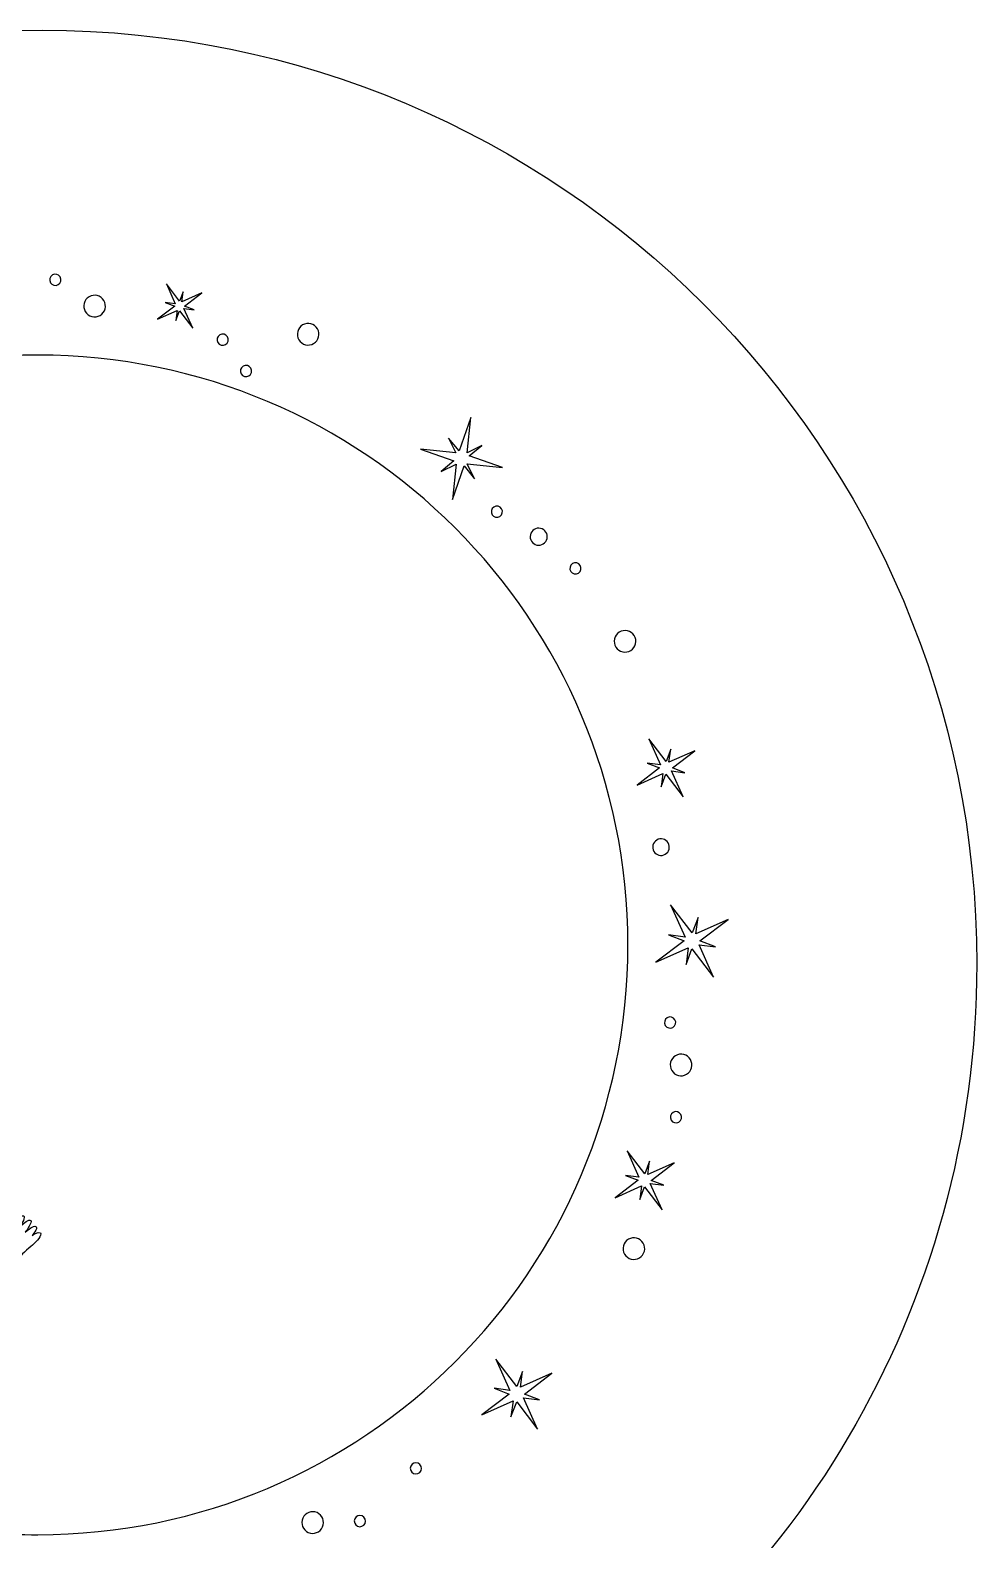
# Model space of a CAD drawing. Header units: millimetres. Extents: x -954 to -72, y 154 to 388.
# Drawn here: x -308.9 to -237.9, y 266.1 to 379.2 of the extents above; entities that cross this region are included whole.
import ezdxf

# ---------------------------------------------------------------- set-up
doc = ezdxf.new("R2010")
doc.units = ezdxf.units.MM
doc.header["$MEASUREMENT"] = 0
doc.layers.add('Layer 1', color=7, linetype='Continuous')

msp = doc.modelspace()

# ---------------------------------------------------------------- linework, layer by layer
at = {"layer": 'Layer 1', "color": 250}
for points, knots in [([(-243.7125, 215.4765), (-243.7125, 215.4765), (-243.7125, 219.4765), (-243.7125, 219.4765), (-243.7125, 219.4765), (-251.3504, 236.2623), (-273.7372, 220.8818), (-272.8705, 248.6456), (-272.8705, 248.6456), (-251.9877, 260.7593), (-237.9419, 283.3566), (-237.9419, 309.2364), (-237.9419, 309.2364), (-237.9419, 347.8963), (-269.282, 379.2364), (-307.9419, 379.2364), (-307.9419, 379.2364), (-346.6018, 379.2364), (-377.9419, 347.8963), (-377.9419, 309.2364), (-377.9419, 309.2364), (-377.9419, 283.3566), (-363.8961, 260.7593), (-343.0133, 248.6456), (-343.0133, 248.6456), (-342.1466, 220.8818), (-364.5998, 236.2623), (-372.2377, 219.4765), (-372.2377, 219.4765), (-372.2377, 219.4765), (-372.2377, 211.6265), (-372.2377, 211.6265), (-372.2377, 211.6265), (-372.2377, 211.6265), (-372.2377, 211.4765), (-372.2377, 211.4765), (-372.2377, 211.4765), (-372.2377, 211.4765), (-337.2377, 211.4765), (-337.2377, 211.4765), (-337.2377, 211.4765), (-337.2377, 211.4765), (-337.2377, 211.6265), (-337.2377, 211.6265), (-337.2377, 211.6265), (-337.2377, 211.6265), (-337.2377, 215.4765), (-337.2377, 215.4765), (-337.2377, 215.4765), (-337.2377, 215.4765), (-337.2377, 219.4765), (-337.2377, 219.4765), (-337.2377, 219.4765), (-337.2377, 219.4765), (-307.9419, 219.4765), (-307.9419, 219.4765), (-307.9419, 219.4765), (-307.9419, 219.4765), (-278.7125, 219.4765), (-278.7125, 219.4765), (-278.7125, 219.4765), (-278.7125, 219.4765), (-278.7125, 211.6265), (-278.7125, 211.6265), (-278.7125, 211.6265), (-278.7125, 211.6265), (-278.7125, 211.4765), (-278.7125, 211.4765), (-278.7125, 211.4765), (-278.7125, 211.4765), (-243.7125, 211.4765), (-243.7125, 211.4765), (-243.7125, 211.4765), (-243.7125, 211.4765), (-243.7125, 211.6265), (-243.7125, 211.6265), (-243.7125, 211.6265), (-243.7125, 211.6265), (-243.7125, 215.4765), (-243.7125, 215.4765)], [0, 0, 0, 0, 0.04761905, 0.04761905, 0.04761905, 0.04761905, 0.0952381, 0.0952381, 0.0952381, 0.0952381, 0.14285714, 0.14285714, 0.14285714, 0.14285714, 0.19047619, 0.19047619, 0.19047619, 0.19047619, 0.23809524, 0.23809524, 0.23809524, 0.23809524, 0.28571429, 0.28571429, 0.28571429, 0.28571429, 0.33333333, 0.33333333, 0.33333333, 0.33333333, 0.38095238, 0.38095238, 0.38095238, 0.38095238, 0.42857143, 0.42857143, 0.42857143, 0.42857143, 0.47619048, 0.47619048, 0.47619048, 0.47619048, 0.52380952, 0.52380952, 0.52380952, 0.52380952, 0.57142857, 0.57142857, 0.57142857, 0.57142857, 0.61904762, 0.61904762, 0.61904762, 0.61904762, 0.66666667, 0.66666667, 0.66666667, 0.66666667, 0.71428571, 0.71428571, 0.71428571, 0.71428571, 0.76190476, 0.76190476, 0.76190476, 0.76190476, 0.80952381, 0.80952381, 0.80952381, 0.80952381, 0.85714286, 0.85714286, 0.85714286, 0.85714286, 0.9047619, 0.9047619, 0.9047619, 0.9047619, 1, 1, 1, 1]), ([(-307.2001, 360.8891), (-307.0006, 361.0072), (-306.7428, 360.9414), (-306.6246, 360.742), (-306.6246, 360.742), (-306.5066, 360.5425), (-306.5724, 360.285), (-306.7718, 360.1666), (-306.7718, 360.1666), (-306.9713, 360.0485), (-307.2288, 360.1142), (-307.3472, 360.3137), (-307.3472, 360.3137), (-307.4654, 360.5131), (-307.3996, 360.7711), (-307.2001, 360.8891)], [0, 0, 0, 0, 0.2, 0.2, 0.2, 0.2, 0.4, 0.4, 0.4, 0.4, 0.6, 0.6, 0.6, 0.6, 1, 1, 1, 1]), ([(-298.75, 358.8325), (-298.75, 358.8325), (-297.993, 358.7301), (-297.993, 358.7301), (-297.993, 358.7301), (-297.993, 358.7301), (-298.6575, 360.2208), (-298.6575, 360.2208), (-298.6575, 360.2208), (-298.6575, 360.2208), (-297.6687, 358.9222), (-297.6687, 358.9222), (-297.6687, 358.9222), (-297.6687, 358.9222), (-297.3955, 359.6352), (-297.3955, 359.6352), (-297.3955, 359.6352), (-297.3955, 359.6352), (-297.498, 358.8785), (-297.498, 358.8785), (-297.498, 358.8785), (-297.498, 358.8785), (-296.0069, 359.543), (-296.0069, 359.543), (-296.0069, 359.543), (-296.0069, 359.543), (-297.3059, 358.5542), (-297.3059, 358.5542), (-297.3059, 358.5542), (-297.3059, 358.5542), (-296.5925, 358.2807), (-296.5925, 358.2807), (-296.5925, 358.2807), (-296.5925, 358.2807), (-297.3493, 358.3834), (-297.3493, 358.3834), (-297.3493, 358.3834), (-297.3493, 358.3834), (-296.6848, 356.8925), (-296.6848, 356.8925), (-296.6848, 356.8925), (-296.6848, 356.8925), (-297.6738, 358.1914), (-297.6738, 358.1914), (-297.6738, 358.1914), (-297.6738, 358.1914), (-297.947, 357.478), (-297.947, 357.478), (-297.947, 357.478), (-297.947, 357.478), (-297.8446, 358.2347), (-297.8446, 358.2347), (-297.8446, 358.2347), (-297.8446, 358.2347), (-299.3353, 357.5703), (-299.3353, 357.5703), (-299.3353, 357.5703), (-299.3353, 357.5703), (-298.037, 358.559), (-298.037, 358.559), (-298.037, 358.559), (-298.037, 358.559), (-298.75, 358.8325), (-298.75, 358.8325)], [0, 0, 0, 0, 0.05882353, 0.05882353, 0.05882353, 0.05882353, 0.11764706, 0.11764706, 0.11764706, 0.11764706, 0.17647059, 0.17647059, 0.17647059, 0.17647059, 0.23529412, 0.23529412, 0.23529412, 0.23529412, 0.29411765, 0.29411765, 0.29411765, 0.29411765, 0.35294118, 0.35294118, 0.35294118, 0.35294118, 0.41176471, 0.41176471, 0.41176471, 0.41176471, 0.47058824, 0.47058824, 0.47058824, 0.47058824, 0.52941176, 0.52941176, 0.52941176, 0.52941176, 0.58823529, 0.58823529, 0.58823529, 0.58823529, 0.64705882, 0.64705882, 0.64705882, 0.64705882, 0.70588235, 0.70588235, 0.70588235, 0.70588235, 0.76470588, 0.76470588, 0.76470588, 0.76470588, 0.82352941, 0.82352941, 0.82352941, 0.82352941, 0.88235294, 0.88235294, 0.88235294, 0.88235294, 1, 1, 1, 1]), ([(-304.4529, 359.2576), (-304.0679, 359.4858), (-303.5714, 359.3588), (-303.3435, 358.9739), (-303.3435, 358.9739), (-303.1153, 358.5893), (-303.2423, 358.0924), (-303.6269, 357.8645), (-303.6269, 357.8645), (-304.0118, 357.6364), (-304.5087, 357.7634), (-304.7366, 358.1482), (-304.7366, 358.1482), (-304.9647, 358.5328), (-304.8375, 359.0297), (-304.4529, 359.2576)], [0, 0, 0, 0, 0.2, 0.2, 0.2, 0.2, 0.4, 0.4, 0.4, 0.4, 0.6, 0.6, 0.6, 0.6, 1, 1, 1, 1]), ([(-294.6598, 356.3993), (-294.4603, 356.5174), (-294.2025, 356.4517), (-294.0843, 356.2522), (-294.0843, 356.2522), (-293.9663, 356.0527), (-294.032, 355.7952), (-294.2315, 355.6768), (-294.2315, 355.6768), (-294.431, 355.5587), (-294.6888, 355.6245), (-294.8069, 355.8239), (-294.8069, 355.8239), (-294.9251, 356.0237), (-294.8593, 356.2809), (-294.6598, 356.3993)], [0, 0, 0, 0, 0.2, 0.2, 0.2, 0.2, 0.4, 0.4, 0.4, 0.4, 0.6, 0.6, 0.6, 0.6, 1, 1, 1, 1]), ([(-288.4527, 357.1423), (-288.0681, 357.3705), (-287.5715, 357.2435), (-287.3434, 356.8586), (-287.3434, 356.8586), (-287.1151, 356.474), (-287.2421, 355.9771), (-287.6273, 355.7489), (-287.6273, 355.7489), (-288.0119, 355.5211), (-288.5086, 355.6481), (-288.7367, 356.0327), (-288.7367, 356.0327), (-288.9646, 356.4175), (-288.8379, 356.9144), (-288.4527, 357.1423)], [0, 0, 0, 0, 0.2, 0.2, 0.2, 0.2, 0.4, 0.4, 0.4, 0.4, 0.6, 0.6, 0.6, 0.6, 1, 1, 1, 1]), ([(-352.4892, 310.68), (-352.4892, 335.093), (-332.6988, 354.8831), (-308.2862, 354.8831), (-308.2862, 354.8831), (-283.8736, 354.8831), (-264.0829, 335.093), (-264.0829, 310.68), (-264.0829, 310.68), (-264.0829, 286.2674), (-283.8736, 266.477), (-308.2862, 266.477), (-308.2862, 266.477), (-310.9003, 266.477), (-313.4612, 266.7055), (-315.9508, 267.1409), (-315.9508, 267.1409), (-315.5424, 267.4871), (-315.2854, 267.9668), (-315.5675, 268.3941), (-315.5675, 268.3941), (-316.119, 269.2284), (-317.1043, 269.4747), (-317.1617, 269.791), (-317.1617, 269.791), (-317.2192, 270.107), (-316.4056, 271.6574), (-316.0695, 272.403), (-316.0695, 272.403), (-315.8959, 272.8102), (-315.6598, 273.4724), (-315.6059, 274.3932), (-315.6059, 274.3932), (-315.5414, 275.483), (-315.8171, 276.7858), (-315.8171, 276.7858), (-315.8171, 276.7858), (-315.8171, 276.7858), (-315.5931, 276.9722), (-315.3068, 277.3306), (-315.3068, 277.3306), (-315.0205, 277.6893), (-314.6931, 278.244), (-314.4246, 279.5423), (-314.4246, 279.5423), (-314.1569, 280.8409), (-313.7771, 283.2243), (-313.7771, 283.2243), (-313.7771, 283.2243), (-313.7771, 283.2243), (-312.8746, 283.6878), (-312.3062, 284.1834), (-312.3062, 284.1834), (-311.7371, 284.6797), (-310.5706, 285.8146), (-310.2965, 286.2349), (-310.2965, 286.2349), (-310.0217, 286.6552), (-310.12, 286.9638), (-310.12, 286.9638), (-310.12, 286.9638), (-310.12, 286.9638), (-309.9611, 287.041), (-309.7779, 287.2057), (-309.7779, 287.2057), (-309.5943, 287.3707), (-309.0208, 287.9123), (-308.687, 288.1874), (-308.687, 288.1874), (-308.3532, 288.4628), (-307.9501, 288.9431), (-308.102, 289.089), (-308.102, 289.089), (-308.2533, 289.2351), (-308.724, 288.8988), (-308.724, 288.8988), (-308.724, 288.8988), (-308.724, 288.8988), (-308.2839, 289.4334), (-308.409, 289.5543), (-308.409, 289.5543), (-308.5339, 289.6746), (-308.8045, 289.5301), (-309.2436, 289.1398), (-309.2436, 289.1398), (-309.1067, 289.3201), (-308.6873, 289.9096), (-308.8297, 290.0225), (-308.8297, 290.0225), (-308.9724, 290.1361), (-309.2937, 289.8881), (-309.6767, 289.5359), (-309.6767, 289.5359), (-309.4504, 289.7803), (-309.2174, 290.3088), (-309.3346, 290.3752), (-309.3346, 290.3752), (-309.4514, 290.4419), (-309.985, 290.1795), (-310.1819, 289.7611), (-310.1819, 289.7611), (-310.3791, 289.3427), (-310.7934, 288.9683), (-310.7921, 288.9984), (-310.7921, 288.9984), (-310.7906, 289.029), (-310.7395, 289.2626), (-310.7257, 289.4567), (-310.7257, 289.4567), (-310.7114, 289.6504), (-310.9108, 290.0582), (-311.0609, 290.0321), (-311.0609, 290.0321), (-311.2112, 290.0056), (-311.2769, 289.8451), (-311.2846, 289.4257), (-311.2846, 289.4257), (-311.2916, 289.0063), (-311.5128, 288.7931), (-311.4904, 288.4293), (-311.4904, 288.4293), (-311.4681, 288.0655), (-311.2373, 287.8814), (-311.2373, 287.8814), (-311.2373, 287.8814), (-311.2373, 287.8814), (-311.5517, 287.9975), (-311.9059, 287.6577), (-311.9059, 287.6577), (-312.2599, 287.318), (-313.2483, 286.3216), (-313.2483, 286.3216), (-313.2483, 286.3216), (-313.2483, 286.3216), (-313.2706, 286.6491), (-313.1965, 287.0745), (-313.1965, 287.0745), (-313.1219, 287.5), (-313.0862, 287.956), (-312.9703, 288.4076), (-312.9703, 288.4076), (-312.8545, 288.8592), (-312.5255, 289.7634), (-312.5615, 289.8396), (-312.5615, 289.8396), (-312.5976, 289.9159), (-312.744, 290.1757), (-312.8385, 290.4384), (-312.8385, 290.4384), (-312.9333, 290.7007), (-313.3095, 292.112), (-313.4953, 292.4886), (-313.4953, 292.4886), (-313.6814, 292.8649), (-314.3286, 293.9241), (-315.4542, 294.391), (-315.4542, 294.391), (-316.5796, 294.858), (-317.8175, 295.2562), (-319.0811, 295.0338), (-319.0811, 295.0338), (-320.3449, 294.8116), (-321.5867, 294.1456), (-322.5942, 292.7193), (-322.5942, 292.7193), (-323.6018, 291.2927), (-323.5035, 290.8503), (-323.5852, 290.6631), (-323.5852, 290.6631), (-323.6666, 290.4754), (-323.5606, 290.1968), (-323.5545, 289.7116), (-323.5545, 289.7116), (-323.5478, 289.2263), (-323.5325, 287.7062), (-323.6825, 287.6454), (-323.6825, 287.6454), (-323.8322, 287.5846), (-324.1022, 287.8986), (-324.4245, 288.3942), (-324.4245, 288.3942), (-324.7469, 288.8898), (-324.9384, 289.5403), (-325.0558, 289.6801), (-325.0558, 289.6801), (-325.1732, 289.8202), (-325.5802, 289.9088), (-325.569, 289.9146), (-325.569, 289.9146), (-325.5578, 289.9203), (-325.2595, 290.2255), (-325.2231, 290.4176), (-325.2231, 290.4176), (-325.187, 290.6094), (-325.1765, 291.167), (-325.1276, 291.2768), (-325.1276, 291.2768), (-325.0785, 291.3863), (-324.9751, 291.8675), (-325.0944, 291.9361), (-325.0944, 291.9361), (-325.2135, 292.0053), (-325.4554, 291.9559), (-325.5655, 291.7137), (-325.5655, 291.7137), (-325.675, 291.4718), (-325.6495, 290.9468), (-325.6495, 290.9468), (-325.6495, 290.9468), (-325.6495, 290.9468), (-325.7991, 291.0907), (-325.8569, 291.2595), (-325.8569, 291.2595), (-325.9143, 291.429), (-325.9884, 291.7794), (-326.0529, 292.0654), (-326.0529, 292.0654), (-326.1174, 292.351), (-326.3171, 292.9609), (-326.5641, 292.8945), (-326.5641, 292.8945), (-326.8114, 292.8279), (-326.7144, 292.3466), (-326.7144, 292.3466), (-326.7144, 292.3466), (-326.7144, 292.3466), (-326.8973, 292.8735), (-327.1734, 292.7483), (-327.1734, 292.7483), (-327.4494, 292.6232), (-327.2724, 292.0705), (-327.2724, 292.0705), (-327.2724, 292.0705), (-327.2724, 292.0705), (-327.5024, 292.5591), (-327.7478, 292.404), (-327.7478, 292.404), (-327.9933, 292.2492), (-327.7606, 291.767), (-327.7606, 291.767), (-327.7606, 291.767), (-327.7606, 291.767), (-328.0629, 292.0807), (-328.178, 292.0178), (-328.178, 292.0178), (-328.2933, 291.9549), (-328.4002, 291.81), (-328.284, 291.5666), (-328.284, 291.5666), (-328.1678, 291.3234), (-327.894, 291.023), (-327.7386, 290.7208), (-327.7386, 290.7208), (-327.5832, 290.4189), (-327.609, 290.2941), (-327.3927, 289.9159), (-327.3927, 289.9159), (-327.1763, 289.5384), (-326.9363, 289.4567), (-326.9066, 289.375), (-326.9066, 289.375), (-326.8766, 289.2932), (-327.1223, 289.1231), (-327.1197, 288.9588), (-327.1197, 288.9588), (-327.1169, 288.7947), (-327.0808, 288.6211), (-326.3621, 287.3975), (-326.3621, 287.3975), (-325.6434, 286.1742), (-324.1999, 284.7001), (-324.0349, 284.4677), (-324.0349, 284.4677), (-323.8699, 284.2354), (-324.2898, 282.1743), (-324.2755, 280.7315), (-324.2755, 280.7315), (-324.2614, 279.2883), (-323.8198, 278.2396), (-323.7681, 278.1339), (-323.7681, 278.1339), (-323.7167, 278.028), (-324.2468, 277.639), (-325.0082, 276.7807), (-325.0082, 276.7807), (-325.7698, 275.9231), (-325.9635, 275.5214), (-326.0775, 275.4186), (-326.0775, 275.4186), (-326.1916, 275.3158), (-326.2724, 275.515), (-326.4505, 275.3985), (-326.4505, 275.3985), (-326.6286, 275.2823), (-326.837, 274.9214), (-326.8421, 274.7213), (-326.8421, 274.7213), (-326.8469, 274.5212), (-327.4373, 273.5452), (-327.7549, 273.2819), (-327.7549, 273.2819), (-328.0724, 273.0186), (-328.7896, 273.3087), (-329.0637, 273.3234), (-329.0637, 273.3234), (-329.3375, 273.338), (-329.8584, 272.8051), (-329.8354, 272.695), (-329.8354, 272.695), (-329.8128, 272.5855), (-329.8635, 272.3873), (-329.1247, 271.7583), (-329.1247, 271.7583), (-329.0449, 271.6903), (-328.9539, 271.6198), (-328.8572, 271.5489), (-328.8572, 271.5489), (-342.908, 278.9506), (-352.4892, 293.6953), (-352.4892, 310.68)], [0, 0, 0, 0, 0.01234568, 0.01234568, 0.01234568, 0.01234568, 0.02469136, 0.02469136, 0.02469136, 0.02469136, 0.03703704, 0.03703704, 0.03703704, 0.03703704, 0.04938272, 0.04938272, 0.04938272, 0.04938272, 0.0617284, 0.0617284, 0.0617284, 0.0617284, 0.07407407, 0.07407407, 0.07407407, 0.07407407, 0.08641975, 0.08641975, 0.08641975, 0.08641975, 0.09876543, 0.09876543, 0.09876543, 0.09876543, 0.11111111, 0.11111111, 0.11111111, 0.11111111, 0.12345679, 0.12345679, 0.12345679, 0.12345679, 0.13580247, 0.13580247, 0.13580247, 0.13580247, 0.14814815, 0.14814815, 0.14814815, 0.14814815, 0.16049383, 0.16049383, 0.16049383, 0.16049383, 0.17283951, 0.17283951, 0.17283951, 0.17283951, 0.18518519, 0.18518519, 0.18518519, 0.18518519, 0.19753086, 0.19753086, 0.19753086, 0.19753086, 0.20987654, 0.20987654, 0.20987654, 0.20987654, 0.22222222, 0.22222222, 0.22222222, 0.22222222, 0.2345679, 0.2345679, 0.2345679, 0.2345679, 0.24691358, 0.24691358, 0.24691358, 0.24691358, 0.25925926, 0.25925926, 0.25925926, 0.25925926, 0.27160494, 0.27160494, 0.27160494, 0.27160494, 0.28395062, 0.28395062, 0.28395062, 0.28395062, 0.2962963, 0.2962963, 0.2962963, 0.2962963, 0.30864198, 0.30864198, 0.30864198, 0.30864198, 0.32098765, 0.32098765, 0.32098765, 0.32098765, 0.33333333, 0.33333333, 0.33333333, 0.33333333, 0.34567901, 0.34567901, 0.34567901, 0.34567901, 0.35802469, 0.35802469, 0.35802469, 0.35802469, 0.37037037, 0.37037037, 0.37037037, 0.37037037, 0.38271605, 0.38271605, 0.38271605, 0.38271605, 0.39506173, 0.39506173, 0.39506173, 0.39506173, 0.40740741, 0.40740741, 0.40740741, 0.40740741, 0.41975309, 0.41975309, 0.41975309, 0.41975309, 0.43209877, 0.43209877, 0.43209877, 0.43209877, 0.44444444, 0.44444444, 0.44444444, 0.44444444, 0.45679012, 0.45679012, 0.45679012, 0.45679012, 0.4691358, 0.4691358, 0.4691358, 0.4691358, 0.48148148, 0.48148148, 0.48148148, 0.48148148, 0.49382716, 0.49382716, 0.49382716, 0.49382716, 0.50617284, 0.50617284, 0.50617284, 0.50617284, 0.51851852, 0.51851852, 0.51851852, 0.51851852, 0.5308642, 0.5308642, 0.5308642, 0.5308642, 0.54320988, 0.54320988, 0.54320988, 0.54320988, 0.55555556, 0.55555556, 0.55555556, 0.55555556, 0.56790123, 0.56790123, 0.56790123, 0.56790123, 0.58024691, 0.58024691, 0.58024691, 0.58024691, 0.59259259, 0.59259259, 0.59259259, 0.59259259, 0.60493827, 0.60493827, 0.60493827, 0.60493827, 0.61728395, 0.61728395, 0.61728395, 0.61728395, 0.62962963, 0.62962963, 0.62962963, 0.62962963, 0.64197531, 0.64197531, 0.64197531, 0.64197531, 0.65432099, 0.65432099, 0.65432099, 0.65432099, 0.66666667, 0.66666667, 0.66666667, 0.66666667, 0.67901235, 0.67901235, 0.67901235, 0.67901235, 0.69135802, 0.69135802, 0.69135802, 0.69135802, 0.7037037, 0.7037037, 0.7037037, 0.7037037, 0.71604938, 0.71604938, 0.71604938, 0.71604938, 0.72839506, 0.72839506, 0.72839506, 0.72839506, 0.74074074, 0.74074074, 0.74074074, 0.74074074, 0.75308642, 0.75308642, 0.75308642, 0.75308642, 0.7654321, 0.7654321, 0.7654321, 0.7654321, 0.77777778, 0.77777778, 0.77777778, 0.77777778, 0.79012346, 0.79012346, 0.79012346, 0.79012346, 0.80246914, 0.80246914, 0.80246914, 0.80246914, 0.81481481, 0.81481481, 0.81481481, 0.81481481, 0.82716049, 0.82716049, 0.82716049, 0.82716049, 0.83950617, 0.83950617, 0.83950617, 0.83950617, 0.85185185, 0.85185185, 0.85185185, 0.85185185, 0.86419753, 0.86419753, 0.86419753, 0.86419753, 0.87654321, 0.87654321, 0.87654321, 0.87654321, 0.88888889, 0.88888889, 0.88888889, 0.88888889, 0.90123457, 0.90123457, 0.90123457, 0.90123457, 0.91358025, 0.91358025, 0.91358025, 0.91358025, 0.92592593, 0.92592593, 0.92592593, 0.92592593, 0.9382716, 0.9382716, 0.9382716, 0.9382716, 0.95061728, 0.95061728, 0.95061728, 0.95061728, 0.96296296, 0.96296296, 0.96296296, 0.96296296, 0.97530864, 0.97530864, 0.97530864, 0.97530864, 1, 1, 1, 1]), ([(-292.9141, 354.0523), (-292.7146, 354.1707), (-292.457, 354.1046), (-292.3386, 353.9052), (-292.3386, 353.9052), (-292.2205, 353.7057), (-292.2863, 353.4482), (-292.4858, 353.3301), (-292.4858, 353.3301), (-292.6853, 353.2117), (-292.9431, 353.2777), (-293.0612, 353.4772), (-293.0612, 353.4772), (-293.1793, 353.6767), (-293.1135, 353.9343), (-292.9141, 354.0523)], [0, 0, 0, 0, 0.2, 0.2, 0.2, 0.2, 0.4, 0.4, 0.4, 0.4, 0.6, 0.6, 0.6, 0.6, 1, 1, 1, 1]), ([(-277.5206, 348.6705), (-277.5206, 348.6705), (-276.7368, 347.705), (-276.7368, 347.705), (-276.7368, 347.705), (-276.7368, 347.705), (-275.8629, 350.2142), (-275.8629, 350.2142), (-275.8629, 350.2142), (-275.8629, 350.2142), (-276.138, 347.5717), (-276.138, 347.5717), (-276.138, 347.5717), (-276.138, 347.5717), (-275.0188, 348.1126), (-275.0188, 348.1126), (-275.0188, 348.1126), (-275.0188, 348.1126), (-275.9839, 347.3292), (-275.9839, 347.3292), (-275.9839, 347.3292), (-275.9839, 347.3292), (-273.4747, 346.4556), (-273.4747, 346.4556), (-273.4747, 346.4556), (-273.4747, 346.4556), (-276.1176, 346.7301), (-276.1176, 346.7301), (-276.1176, 346.7301), (-276.1176, 346.7301), (-275.5764, 345.6108), (-275.5764, 345.6108), (-275.5764, 345.6108), (-275.5764, 345.6108), (-276.3598, 346.5763), (-276.3598, 346.5763), (-276.3598, 346.5763), (-276.3598, 346.5763), (-277.2336, 344.0671), (-277.2336, 344.0671), (-277.2336, 344.0671), (-277.2336, 344.0671), (-276.9589, 346.7096), (-276.9589, 346.7096), (-276.9589, 346.7096), (-276.9589, 346.7096), (-278.0784, 346.1687), (-278.0784, 346.1687), (-278.0784, 346.1687), (-278.0784, 346.1687), (-277.1127, 346.9522), (-277.1127, 346.9522), (-277.1127, 346.9522), (-277.1127, 346.9522), (-279.6221, 347.826), (-279.6221, 347.826), (-279.6221, 347.826), (-279.6221, 347.826), (-276.9793, 347.5513), (-276.9793, 347.5513), (-276.9793, 347.5513), (-276.9793, 347.5513), (-277.5206, 348.6705), (-277.5206, 348.6705)], [0, 0, 0, 0, 0.05882353, 0.05882353, 0.05882353, 0.05882353, 0.11764706, 0.11764706, 0.11764706, 0.11764706, 0.17647059, 0.17647059, 0.17647059, 0.17647059, 0.23529412, 0.23529412, 0.23529412, 0.23529412, 0.29411765, 0.29411765, 0.29411765, 0.29411765, 0.35294118, 0.35294118, 0.35294118, 0.35294118, 0.41176471, 0.41176471, 0.41176471, 0.41176471, 0.47058824, 0.47058824, 0.47058824, 0.47058824, 0.52941176, 0.52941176, 0.52941176, 0.52941176, 0.58823529, 0.58823529, 0.58823529, 0.58823529, 0.64705882, 0.64705882, 0.64705882, 0.64705882, 0.70588235, 0.70588235, 0.70588235, 0.70588235, 0.76470588, 0.76470588, 0.76470588, 0.76470588, 0.82352941, 0.82352941, 0.82352941, 0.82352941, 0.88235294, 0.88235294, 0.88235294, 0.88235294, 1, 1, 1, 1]), ([(-273.492, 343.0551), (-273.5427, 342.8285), (-273.7671, 342.6858), (-273.9934, 342.7366), (-273.9934, 342.7366), (-274.2199, 342.787), (-274.3623, 343.0113), (-274.3118, 343.2377), (-274.3118, 343.2377), (-274.2614, 343.4639), (-274.0371, 343.6066), (-273.8108, 343.5561), (-273.8108, 343.5561), (-273.5845, 343.5057), (-273.4415, 343.2814), (-273.492, 343.0551)], [0, 0, 0, 0, 0.2, 0.2, 0.2, 0.2, 0.4, 0.4, 0.4, 0.4, 0.6, 0.6, 0.6, 0.6, 1, 1, 1, 1]), ([(-271.3894, 341.4153), (-271.3122, 341.7604), (-270.97, 341.9777), (-270.6251, 341.9008), (-270.6251, 341.9008), (-270.28, 341.8239), (-270.0624, 341.4817), (-270.1396, 341.1367), (-270.1396, 341.1367), (-270.2165, 340.7914), (-270.5587, 340.5741), (-270.9036, 340.6512), (-270.9036, 340.6512), (-271.2487, 340.7279), (-271.4663, 341.0703), (-271.3894, 341.4153)], [0, 0, 0, 0, 0.2, 0.2, 0.2, 0.2, 0.4, 0.4, 0.4, 0.4, 0.6, 0.6, 0.6, 0.6, 1, 1, 1, 1]), ([(-268.4207, 338.9949), (-268.3703, 339.2212), (-268.1459, 339.3635), (-267.9197, 339.3131), (-267.9197, 339.3131), (-267.6933, 339.2626), (-267.5504, 339.0383), (-267.6011, 338.812), (-267.6011, 338.812), (-267.6515, 338.5858), (-267.8759, 338.4431), (-268.1022, 338.4935), (-268.1022, 338.4935), (-268.3285, 338.544), (-268.4712, 338.7683), (-268.4207, 338.9949)], [0, 0, 0, 0, 0.2, 0.2, 0.2, 0.2, 0.4, 0.4, 0.4, 0.4, 0.6, 0.6, 0.6, 0.6, 1, 1, 1, 1]), ([(-265.0872, 333.6096), (-264.9895, 334.0462), (-264.5567, 334.3213), (-264.1201, 334.224), (-264.1201, 334.224), (-263.6835, 334.1266), (-263.4088, 333.6938), (-263.5058, 333.2572), (-263.5058, 333.2572), (-263.6031, 332.8206), (-264.0363, 332.5455), (-264.4729, 332.6429), (-264.4729, 332.6429), (-264.9091, 332.7402), (-265.1842, 333.173), (-265.0872, 333.6096)], [0, 0, 0, 0, 0.2, 0.2, 0.2, 0.2, 0.4, 0.4, 0.4, 0.4, 0.6, 0.6, 0.6, 0.6, 1, 1, 1, 1]), ([(-262.6377, 324.3054), (-262.6377, 324.3054), (-261.6506, 324.1717), (-261.6506, 324.1717), (-261.6506, 324.1717), (-261.6506, 324.1717), (-262.5174, 326.1163), (-262.5174, 326.1163), (-262.5174, 326.1163), (-262.5174, 326.1163), (-261.2274, 324.4222), (-261.2274, 324.4222), (-261.2274, 324.4222), (-261.2274, 324.4222), (-260.8709, 325.3526), (-260.8709, 325.3526), (-260.8709, 325.3526), (-260.8709, 325.3526), (-261.0046, 324.3655), (-261.0046, 324.3655), (-261.0046, 324.3655), (-261.0046, 324.3655), (-259.0601, 325.2323), (-259.0601, 325.2323), (-259.0601, 325.2323), (-259.0601, 325.2323), (-260.7537, 323.9423), (-260.7537, 323.9423), (-260.7537, 323.9423), (-260.7537, 323.9423), (-259.8235, 323.5857), (-259.8235, 323.5857), (-259.8235, 323.5857), (-259.8235, 323.5857), (-260.8109, 323.7195), (-260.8109, 323.7195), (-260.8109, 323.7195), (-260.8109, 323.7195), (-259.9441, 321.775), (-259.9441, 321.775), (-259.9441, 321.775), (-259.9441, 321.775), (-261.2338, 323.4686), (-261.2338, 323.4686), (-261.2338, 323.4686), (-261.2338, 323.4686), (-261.5906, 322.5387), (-261.5906, 322.5387), (-261.5906, 322.5387), (-261.5906, 322.5387), (-261.4569, 323.5258), (-261.4569, 323.5258), (-261.4569, 323.5258), (-261.4569, 323.5258), (-263.4011, 322.6589), (-263.4011, 322.6589), (-263.4011, 322.6589), (-263.4011, 322.6589), (-261.7077, 323.9486), (-261.7077, 323.9486), (-261.7077, 323.9486), (-261.7077, 323.9486), (-262.6377, 324.3054), (-262.6377, 324.3054)], [0, 0, 0, 0, 0.05882353, 0.05882353, 0.05882353, 0.05882353, 0.11764706, 0.11764706, 0.11764706, 0.11764706, 0.17647059, 0.17647059, 0.17647059, 0.17647059, 0.23529412, 0.23529412, 0.23529412, 0.23529412, 0.29411765, 0.29411765, 0.29411765, 0.29411765, 0.35294118, 0.35294118, 0.35294118, 0.35294118, 0.41176471, 0.41176471, 0.41176471, 0.41176471, 0.47058824, 0.47058824, 0.47058824, 0.47058824, 0.52941176, 0.52941176, 0.52941176, 0.52941176, 0.58823529, 0.58823529, 0.58823529, 0.58823529, 0.64705882, 0.64705882, 0.64705882, 0.64705882, 0.70588235, 0.70588235, 0.70588235, 0.70588235, 0.76470588, 0.76470588, 0.76470588, 0.76470588, 0.82352941, 0.82352941, 0.82352941, 0.82352941, 0.88235294, 0.88235294, 0.88235294, 0.88235294, 1, 1, 1, 1]), ([(-261.9181, 318.5419), (-261.6231, 318.7165), (-261.2431, 318.6192), (-261.0681, 318.3246), (-261.0681, 318.3246), (-260.8936, 318.0301), (-260.991, 317.6496), (-261.2855, 317.4747), (-261.2855, 317.4747), (-261.5801, 317.3002), (-261.9608, 317.3975), (-262.1354, 317.6921), (-262.1354, 317.6921), (-262.31, 317.9866), (-262.2126, 318.3673), (-261.9181, 318.5419)], [0, 0, 0, 0, 0.2, 0.2, 0.2, 0.2, 0.4, 0.4, 0.4, 0.4, 0.6, 0.6, 0.6, 0.6, 1, 1, 1, 1]), ([(-256.5685, 312.5863), (-256.5685, 312.5863), (-258.6825, 310.9769), (-258.6825, 310.9769), (-258.6825, 310.9769), (-258.6825, 310.9769), (-257.5214, 310.5316), (-257.5214, 310.5316), (-257.5214, 310.5316), (-257.5214, 310.5316), (-258.7537, 310.6985), (-258.7537, 310.6985), (-258.7537, 310.6985), (-258.7537, 310.6985), (-257.6718, 308.2714), (-257.6718, 308.2714), (-257.6718, 308.2714), (-257.6718, 308.2714), (-259.2816, 310.3855), (-259.2816, 310.3855), (-259.2816, 310.3855), (-259.2816, 310.3855), (-259.7268, 309.2247), (-259.7268, 309.2247), (-259.7268, 309.2247), (-259.7268, 309.2247), (-259.5595, 310.457), (-259.5595, 310.457), (-259.5595, 310.457), (-259.5595, 310.457), (-261.9866, 309.3751), (-261.9866, 309.3751), (-261.9866, 309.3751), (-261.9866, 309.3751), (-259.8726, 310.9845), (-259.8726, 310.9845), (-259.8726, 310.9845), (-259.8726, 310.9845), (-261.0334, 311.4297), (-261.0334, 311.4297), (-261.0334, 311.4297), (-261.0334, 311.4297), (-259.8015, 311.2631), (-259.8015, 311.2631), (-259.8015, 311.2631), (-259.8015, 311.2631), (-260.8834, 313.6899), (-260.8834, 313.6899), (-260.8834, 313.6899), (-260.8834, 313.6899), (-259.2736, 311.5756), (-259.2736, 311.5756), (-259.2736, 311.5756), (-259.2736, 311.5756), (-258.8283, 312.7366), (-258.8283, 312.7366), (-258.8283, 312.7366), (-258.8283, 312.7366), (-258.9956, 311.5047), (-258.9956, 311.5047), (-258.9956, 311.5047), (-258.9956, 311.5047), (-256.5685, 312.5863), (-256.5685, 312.5863)], [0, 0, 0, 0, 0.05882353, 0.05882353, 0.05882353, 0.05882353, 0.11764706, 0.11764706, 0.11764706, 0.11764706, 0.17647059, 0.17647059, 0.17647059, 0.17647059, 0.23529412, 0.23529412, 0.23529412, 0.23529412, 0.29411765, 0.29411765, 0.29411765, 0.29411765, 0.35294118, 0.35294118, 0.35294118, 0.35294118, 0.41176471, 0.41176471, 0.41176471, 0.41176471, 0.47058824, 0.47058824, 0.47058824, 0.47058824, 0.52941176, 0.52941176, 0.52941176, 0.52941176, 0.58823529, 0.58823529, 0.58823529, 0.58823529, 0.64705882, 0.64705882, 0.64705882, 0.64705882, 0.70588235, 0.70588235, 0.70588235, 0.70588235, 0.76470588, 0.76470588, 0.76470588, 0.76470588, 0.82352941, 0.82352941, 0.82352941, 0.82352941, 0.88235294, 0.88235294, 0.88235294, 0.88235294, 1, 1, 1, 1]), ([(-261.1335, 305.2249), (-260.9341, 305.3432), (-260.6766, 305.2772), (-260.5582, 305.0777), (-260.5582, 305.0777), (-260.4401, 304.8782), (-260.5058, 304.6206), (-260.7053, 304.5023), (-260.7053, 304.5023), (-260.9051, 304.3842), (-261.1627, 304.4499), (-261.2807, 304.6494), (-261.2807, 304.6494), (-261.3991, 304.8489), (-261.333, 305.1064), (-261.1335, 305.2249)], [0, 0, 0, 0, 0.2, 0.2, 0.2, 0.2, 0.4, 0.4, 0.4, 0.4, 0.6, 0.6, 0.6, 0.6, 1, 1, 1, 1]), ([(-259.6866, 300.9839), (-260.0714, 300.7561), (-260.568, 300.8832), (-260.7963, 301.268), (-260.7963, 301.268), (-261.0241, 301.6526), (-260.8974, 302.1495), (-260.5125, 302.3774), (-260.5125, 302.3774), (-260.1276, 302.6056), (-259.631, 302.4786), (-259.4028, 302.0937), (-259.4028, 302.0937), (-259.1746, 301.7088), (-259.302, 301.2122), (-259.6866, 300.9839)], [0, 0, 0, 0, 0.2, 0.2, 0.2, 0.2, 0.4, 0.4, 0.4, 0.4, 0.6, 0.6, 0.6, 0.6, 1, 1, 1, 1]), ([(-260.2658, 297.4067), (-260.4652, 297.2885), (-260.7232, 297.3543), (-260.8412, 297.5538), (-260.8412, 297.5538), (-260.9593, 297.7533), (-260.8936, 298.0111), (-260.6941, 298.1292), (-260.6941, 298.1292), (-260.4946, 298.2476), (-260.2367, 298.1815), (-260.1187, 297.9821), (-260.1187, 297.9821), (-260.0006, 297.7826), (-260.0664, 297.525), (-260.2658, 297.4067)], [0, 0, 0, 0, 0.2, 0.2, 0.2, 0.2, 0.4, 0.4, 0.4, 0.4, 0.6, 0.6, 0.6, 0.6, 1, 1, 1, 1]), ([(-261.4, 292.6731), (-261.4, 292.6731), (-262.4031, 292.809), (-262.4031, 292.809), (-262.4031, 292.809), (-262.4031, 292.809), (-261.5226, 290.8328), (-261.5226, 290.8328), (-261.5226, 290.8328), (-261.5226, 290.8328), (-262.833, 292.5543), (-262.833, 292.5543), (-262.833, 292.5543), (-262.833, 292.5543), (-263.1956, 291.609), (-263.1956, 291.609), (-263.1956, 291.609), (-263.1956, 291.609), (-263.0597, 292.6124), (-263.0597, 292.6124), (-263.0597, 292.6124), (-263.0597, 292.6124), (-265.0358, 291.7312), (-265.0358, 291.7312), (-265.0358, 291.7312), (-265.0358, 291.7312), (-263.3143, 293.042), (-263.3143, 293.042), (-263.3143, 293.042), (-263.3143, 293.042), (-264.26, 293.4045), (-264.26, 293.4045), (-264.26, 293.4045), (-264.26, 293.4045), (-263.2565, 293.2685), (-263.2565, 293.2685), (-263.2565, 293.2685), (-263.2565, 293.2685), (-264.1374, 295.2447), (-264.1374, 295.2447), (-264.1374, 295.2447), (-264.1374, 295.2447), (-262.8266, 293.5233), (-262.8266, 293.5233), (-262.8266, 293.5233), (-262.8266, 293.5233), (-262.4641, 294.4686), (-262.4641, 294.4686), (-262.4641, 294.4686), (-262.4641, 294.4686), (-262.6004, 293.4652), (-262.6004, 293.4652), (-262.6004, 293.4652), (-262.6004, 293.4652), (-260.6239, 294.3464), (-260.6239, 294.3464), (-260.6239, 294.3464), (-260.6239, 294.3464), (-262.3453, 293.0356), (-262.3453, 293.0356), (-262.3453, 293.0356), (-262.3453, 293.0356), (-261.4, 292.6731), (-261.4, 292.6731)], [0, 0, 0, 0, 0.05882353, 0.05882353, 0.05882353, 0.05882353, 0.11764706, 0.11764706, 0.11764706, 0.11764706, 0.17647059, 0.17647059, 0.17647059, 0.17647059, 0.23529412, 0.23529412, 0.23529412, 0.23529412, 0.29411765, 0.29411765, 0.29411765, 0.29411765, 0.35294118, 0.35294118, 0.35294118, 0.35294118, 0.41176471, 0.41176471, 0.41176471, 0.41176471, 0.47058824, 0.47058824, 0.47058824, 0.47058824, 0.52941176, 0.52941176, 0.52941176, 0.52941176, 0.58823529, 0.58823529, 0.58823529, 0.58823529, 0.64705882, 0.64705882, 0.64705882, 0.64705882, 0.70588235, 0.70588235, 0.70588235, 0.70588235, 0.76470588, 0.76470588, 0.76470588, 0.76470588, 0.82352941, 0.82352941, 0.82352941, 0.82352941, 0.88235294, 0.88235294, 0.88235294, 0.88235294, 1, 1, 1, 1]), ([(-263.2221, 287.2223), (-263.6066, 286.9941), (-264.1036, 287.1211), (-264.3315, 287.506), (-264.3315, 287.506), (-264.5596, 287.8909), (-264.4326, 288.3875), (-264.048, 288.6153), (-264.048, 288.6153), (-263.6632, 288.8436), (-263.1662, 288.7166), (-262.9381, 288.3316), (-262.9381, 288.3316), (-262.7102, 287.9468), (-262.8372, 287.4501), (-263.2221, 287.2223)], [0, 0, 0, 0, 0.2, 0.2, 0.2, 0.2, 0.4, 0.4, 0.4, 0.4, 0.6, 0.6, 0.6, 0.6, 1, 1, 1, 1]), ([(-270.7116, 276.5806), (-270.7116, 276.5806), (-271.9055, 276.7424), (-271.9055, 276.7424), (-271.9055, 276.7424), (-271.9055, 276.7424), (-270.8574, 274.3906), (-270.8574, 274.3906), (-270.8574, 274.3906), (-270.8574, 274.3906), (-272.4171, 276.4393), (-272.4171, 276.4393), (-272.4171, 276.4393), (-272.4171, 276.4393), (-272.8486, 275.3139), (-272.8486, 275.3139), (-272.8486, 275.3139), (-272.8486, 275.3139), (-272.6867, 276.5082), (-272.6867, 276.5082), (-272.6867, 276.5082), (-272.6867, 276.5082), (-275.0385, 275.4598), (-275.0385, 275.4598), (-275.0385, 275.4598), (-275.0385, 275.4598), (-272.9899, 277.0198), (-272.9899, 277.0198), (-272.9899, 277.0198), (-272.9899, 277.0198), (-274.115, 277.4512), (-274.115, 277.4512), (-274.115, 277.4512), (-274.115, 277.4512), (-272.9207, 277.2895), (-272.9207, 277.2895), (-272.9207, 277.2895), (-272.9207, 277.2895), (-273.9694, 279.6413), (-273.9694, 279.6413), (-273.9694, 279.6413), (-273.9694, 279.6413), (-272.4094, 277.5923), (-272.4094, 277.5923), (-272.4094, 277.5923), (-272.4094, 277.5923), (-271.9779, 278.7173), (-271.9779, 278.7173), (-271.9779, 278.7173), (-271.9779, 278.7173), (-272.1397, 277.5233), (-272.1397, 277.5233), (-272.1397, 277.5233), (-272.1397, 277.5233), (-269.7879, 278.5718), (-269.7879, 278.5718), (-269.7879, 278.5718), (-269.7879, 278.5718), (-271.8365, 277.0121), (-271.8365, 277.0121), (-271.8365, 277.0121), (-271.8365, 277.0121), (-270.7116, 276.5806), (-270.7116, 276.5806)], [0, 0, 0, 0, 0.05882353, 0.05882353, 0.05882353, 0.05882353, 0.11764706, 0.11764706, 0.11764706, 0.11764706, 0.17647059, 0.17647059, 0.17647059, 0.17647059, 0.23529412, 0.23529412, 0.23529412, 0.23529412, 0.29411765, 0.29411765, 0.29411765, 0.29411765, 0.35294118, 0.35294118, 0.35294118, 0.35294118, 0.41176471, 0.41176471, 0.41176471, 0.41176471, 0.47058824, 0.47058824, 0.47058824, 0.47058824, 0.52941176, 0.52941176, 0.52941176, 0.52941176, 0.58823529, 0.58823529, 0.58823529, 0.58823529, 0.64705882, 0.64705882, 0.64705882, 0.64705882, 0.70588235, 0.70588235, 0.70588235, 0.70588235, 0.76470588, 0.76470588, 0.76470588, 0.76470588, 0.82352941, 0.82352941, 0.82352941, 0.82352941, 0.88235294, 0.88235294, 0.88235294, 0.88235294, 1, 1, 1, 1]), ([(-279.5829, 271.2773), (-279.6764, 271.0654), (-279.9248, 270.9691), (-280.1366, 271.0629), (-280.1366, 271.0629), (-280.3489, 271.1567), (-280.4449, 271.4043), (-280.3511, 271.6165), (-280.3511, 271.6165), (-280.2576, 271.8285), (-280.0093, 271.9246), (-279.7974, 271.831), (-279.7974, 271.831), (-279.5851, 271.7372), (-279.4894, 271.4895), (-279.5829, 271.2773)], [0, 0, 0, 0, 0.2, 0.2, 0.2, 0.2, 0.4, 0.4, 0.4, 0.4, 0.6, 0.6, 0.6, 0.6, 1, 1, 1, 1]), ([(-286.9626, 267.0611), (-287.1432, 266.6519), (-287.6213, 266.4668), (-288.0304, 266.6474), (-288.0304, 266.6474), (-288.4396, 266.8281), (-288.625, 267.3065), (-288.4441, 267.7156), (-288.4441, 267.7156), (-288.2634, 268.1244), (-287.7854, 268.3099), (-287.3762, 268.1292), (-287.3762, 268.1292), (-286.967, 267.9483), (-286.7819, 267.4702), (-286.9626, 267.0611)], [0, 0, 0, 0, 0.2, 0.2, 0.2, 0.2, 0.4, 0.4, 0.4, 0.4, 0.6, 0.6, 0.6, 0.6, 1, 1, 1, 1]), ([(-283.7788, 267.3291), (-283.8726, 267.1172), (-284.1205, 267.0212), (-284.3325, 267.1147), (-284.3325, 267.1147), (-284.5447, 267.2085), (-284.6407, 267.4561), (-284.5469, 267.6684), (-284.5469, 267.6684), (-284.4535, 267.8803), (-284.2055, 267.9767), (-283.9935, 267.8829), (-283.9935, 267.8829), (-283.7813, 267.7891), (-283.6852, 267.5414), (-283.7788, 267.3291)], [0, 0, 0, 0, 0.2, 0.2, 0.2, 0.2, 0.4, 0.4, 0.4, 0.4, 0.6, 0.6, 0.6, 0.6, 1, 1, 1, 1])]:
    msp.add_open_spline(points, degree=3, knots=knots, dxfattribs=at)

doc.saveas('drawing.dxf')
